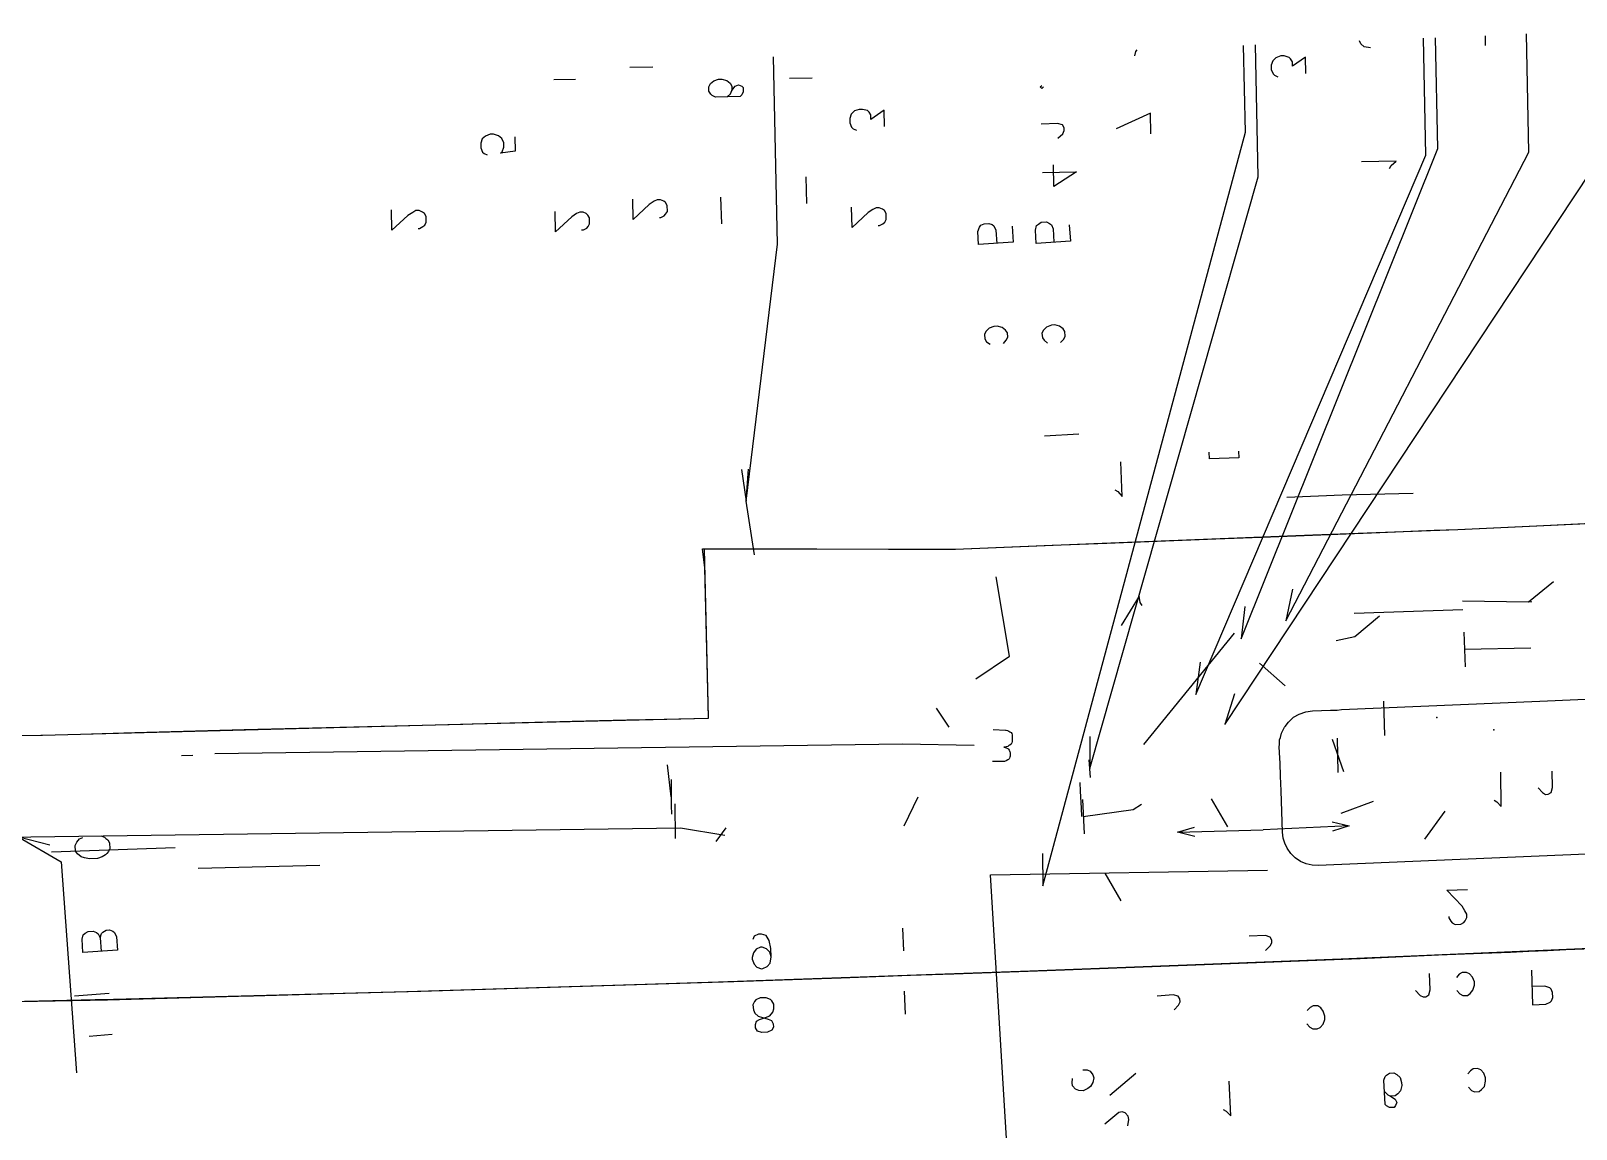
# Model space of a CAD drawing. Header units: metres. Extents: x 131 to 658, y 22 to 173.
# Drawn here: x 397.52 to 444.63, y 119.79 to 153.27 of the extents above; entities that cross this region are included whole.
import ezdxf

# ---------------------------------------------------------------- set-up
doc = ezdxf.new("R2010")
doc.units = ezdxf.units.M
for name, color, linetype in [('BOUNDARY', 7, 'Continuous'), ('ELECTR_CABLE', 7, 'Continuous'), ('ELECTR_CABLE_COMM', 7, 'Continuous'), ('GRASS', 7, 'Continuous'), ('OVERHEAD_POWER_LINE', 7, 'Continuous'), ('ROAD', 7, 'Continuous'), ('SEWER', 7, 'Continuous'), ('SIDEWALK_PATH', 7, 'Continuous'), ('TREE', 7, 'Continuous'), ('WATER_PIPELINE', 7, 'Continuous')]:
    doc.layers.add(name, color=color, linetype=linetype)

msp = doc.modelspace()

# ---------------------------------------------------------------- linework, layer by layer
at = {"layer": 'BOUNDARY'}
msp.add_lwpolyline([(395.699, 131.781), (397.819, 131.804), (397.819, 131.804), (397.874, 131.804), (397.874, 131.804), (399.029, 131.837), (400.693, 131.881), (404.022, 131.97), (405.687, 132.015), (409.027, 132.092), (410.691, 132.137), (410.969, 132.148), (410.969, 132.148), (414.02, 132.225), (415.685, 132.27), (416.828, 132.292), (416.828, 132.292), (418.181, 132.325), (418.181, 132.325), (418.159, 133.169), (418.115, 134.833), (418.071, 136.908), (418.071, 136.908), (417.993, 137.485), (417.993, 137.485), (418.659, 137.485), (420.334, 137.485), (423.663, 137.474), (425.328, 137.474), (425.705, 137.474), (425.705, 137.474), (428.657, 137.596), (430.321, 137.652), (433.65, 137.785), (435.315, 137.851), (438.644, 137.985), (440.308, 138.051), (441.03, 138.073), (441.03, 138.073), (443.637, 138.195), (445.302, 138.273)], dxfattribs=at)
at = {"layer": 'ELECTR_CABLE'}
for points in [[(435.981, 136.253), (435.781, 135.288), (443.194, 149.581), (443.118, 153.187)], [(441.873, 152.832), (441.866, 153.129)], [(428.357, 128.197), (428.368, 127.21), (434.549, 150.191), (434.493, 152.831)], [(429.8, 131.759), (429.8, 130.783), (434.938, 148.826), (434.853, 152.845)], [(431.177, 152.515), (431.209, 152.643), (431.245, 152.701)], [(433.173, 134.023), (433.04, 133.046), (440.053, 149.481), (439.977, 153.048)], [(434.527, 135.721), (434.416, 134.744), (440.419, 149.692), (440.348, 153.059)], [(438.367, 152.754), (438.167, 152.788), (438.067, 152.876), (438.027, 152.972)], [(436.391, 151.978), (436.38, 152.477), (436.38, 152.477), (435.981, 152.2), (435.981, 152.2), (435.981, 152.333), (435.981, 152.333), (435.925, 152.421), (435.925, 152.421), (435.881, 152.466), (435.881, 152.466), (435.725, 152.51), (435.725, 152.51), (435.626, 152.51), (435.626, 152.51), (435.481, 152.455), (435.481, 152.455), (435.381, 152.366), (435.381, 152.366), (435.337, 152.233), (435.337, 152.233), (435.337, 152.1), (435.337, 152.1), (435.393, 151.966), (435.393, 151.966), (435.437, 151.922), (435.437, 151.922), (435.537, 151.878)], [(414.12, 151.789), (413.458, 151.778)], [(416.484, 152.166), (415.785, 152.155)], [(428.391, 151.567), (428.346, 151.523), (428.346, 151.523), (428.291, 151.567), (428.291, 151.567), (428.346, 151.611)], [(431.664, 150.136), (431.653, 150.768), (431.653, 150.768), (430.61, 150.291)], [(428.834, 150.002), (428.979, 150.136), (428.979, 150.136), (429.023, 150.235), (429.023, 150.235), (429.023, 150.324), (429.023, 150.324), (428.968, 150.413), (428.968, 150.413), (428.823, 150.446), (428.823, 150.446), (428.324, 150.435)], [(412.278, 150.047), (412.289, 149.603), (412.289, 149.603), (411.834, 149.547), (411.834, 149.547), (411.89, 149.592), (411.89, 149.592), (411.934, 149.725), (411.934, 149.725), (411.934, 149.858), (411.934, 149.858), (411.879, 149.991), (411.879, 149.991), (411.779, 150.08), (411.779, 150.08), (411.623, 150.124), (411.623, 150.124), (411.523, 150.124), (411.523, 150.124), (411.379, 150.069), (411.379, 150.069), (411.279, 149.98), (411.279, 149.98), (411.235, 149.847), (411.235, 149.847), (411.235, 149.714), (411.235, 149.714), (411.29, 149.581), (411.29, 149.581), (411.335, 149.536), (411.335, 149.536), (411.435, 149.492)], [(428.357, 148.959), (429.4, 148.981), (429.4, 148.981), (428.712, 148.526), (428.712, 148.526), (428.701, 149.192)], [(438.944, 149.081), (438.988, 149.17), (438.988, 149.17), (439.143, 149.303), (439.143, 149.303), (438.089, 149.281)], [(416.683, 147.583), (416.728, 147.583), (416.728, 147.583), (416.828, 147.639), (416.828, 147.639), (416.872, 147.683), (416.872, 147.683), (416.928, 147.772), (416.928, 147.772), (416.916, 147.949), (416.916, 147.949), (416.872, 148.038), (416.872, 148.038), (416.817, 148.083), (416.817, 148.083), (416.717, 148.127), (416.717, 148.127), (416.617, 148.127), (416.617, 148.127), (416.517, 148.083), (416.517, 148.083), (416.373, 147.983), (416.373, 147.983), (415.884, 147.528), (415.884, 147.528), (415.873, 148.149)], [(409.326, 147.25), (409.371, 147.25), (409.371, 147.25), (409.471, 147.306), (409.471, 147.306), (409.526, 147.35), (409.526, 147.35), (409.57, 147.439), (409.57, 147.439), (409.57, 147.617), (409.57, 147.617), (409.515, 147.705), (409.515, 147.705), (409.459, 147.75), (409.459, 147.75), (409.36, 147.794), (409.36, 147.794), (409.26, 147.794), (409.26, 147.794), (409.16, 147.739), (409.16, 147.739), (409.016, 147.65), (409.016, 147.65), (408.527, 147.195), (408.527, 147.195), (408.516, 147.816)], [(414.309, 147.206), (414.364, 147.206), (414.364, 147.206), (414.464, 147.261), (414.464, 147.261), (414.508, 147.306), (414.508, 147.306), (414.553, 147.395), (414.553, 147.395), (414.553, 147.572), (414.553, 147.572), (414.497, 147.661), (414.497, 147.661), (414.453, 147.705), (414.453, 147.705), (414.353, 147.75), (414.353, 147.75), (414.253, 147.75), (414.253, 147.75), (414.153, 147.705), (414.153, 147.705), (414.009, 147.605), (414.009, 147.605), (413.51, 147.15), (413.51, 147.15), (413.499, 147.772)], [(427.436, 147.317), (427.47, 146.829), (427.47, 146.829), (426.415, 146.762), (426.415, 146.762), (426.393, 147.162), (426.393, 147.162), (426.438, 147.295), (426.438, 147.295), (426.482, 147.35), (426.482, 147.35), (426.582, 147.395), (426.582, 147.395), (426.726, 147.406), (426.726, 147.406), (426.826, 147.372), (426.826, 147.372), (426.881, 147.328), (426.881, 147.328), (426.937, 147.195), (426.937, 147.195), (426.97, 146.795)], [(429.178, 147.361), (429.212, 146.862), (429.212, 146.862), (428.169, 146.795), (428.169, 146.795), (428.146, 147.195), (428.146, 147.195), (428.18, 147.339), (428.18, 147.339), (428.235, 147.384), (428.235, 147.384), (428.324, 147.439), (428.324, 147.439), (428.479, 147.45), (428.479, 147.45), (428.579, 147.406), (428.579, 147.406), (428.635, 147.361), (428.635, 147.361), (428.69, 147.239), (428.69, 147.239), (428.712, 146.829)], [(427.17, 143.744), (427.259, 143.844), (427.259, 143.844), (427.303, 143.932), (427.303, 143.932), (427.292, 144.066), (427.292, 144.066), (427.236, 144.154), (427.236, 144.154), (427.137, 144.232), (427.137, 144.232), (426.981, 144.276), (426.981, 144.276), (426.881, 144.265), (426.881, 144.265), (426.737, 144.21), (426.737, 144.21), (426.637, 144.11), (426.637, 144.11), (426.593, 144.021), (426.593, 144.021), (426.604, 143.888), (426.604, 143.888), (426.659, 143.799), (426.659, 143.799), (426.77, 143.722)], [(428.912, 143.777), (429.012, 143.877), (429.012, 143.877), (429.056, 143.966), (429.056, 143.966), (429.045, 144.11), (429.045, 144.11), (428.99, 144.188), (428.99, 144.188), (428.879, 144.276), (428.879, 144.276), (428.735, 144.31), (428.735, 144.31), (428.635, 144.299), (428.635, 144.299), (428.479, 144.243), (428.479, 144.243), (428.391, 144.154), (428.391, 144.154), (428.346, 144.054), (428.346, 144.054), (428.357, 143.921), (428.357, 143.921), (428.413, 143.844), (428.413, 143.844), (428.513, 143.755)], [(428.424, 140.925), (429.467, 140.992)], [(434.338, 140.459), (434.35, 140.259), (434.35, 140.259), (433.451, 140.226), (433.451, 140.226), (433.44, 140.426)], [(430.566, 139.283), (430.654, 139.227), (430.654, 139.227), (430.787, 139.083), (430.787, 139.083), (430.754, 140.137)], [(439.665, 139.172), (437.501, 139.116), (437.501, 139.116), (435.814, 139.05)], [(426.327, 133.524), (427.359, 134.212), (427.359, 134.212), (426.948, 136.631)], [(443.183, 135.865), (443.937, 136.486)], [(431.398, 135.754), (431.342, 135.843), (431.342, 135.843), (431.309, 136.043), (431.309, 136.043), (430.765, 135.144)], [(441.163, 135.898), (443.183, 135.865), (443.183, 135.865), (443.282, 135.876)], [(437.867, 135.521), (441.174, 135.632)], [(437.889, 134.811), (438.633, 135.443)], [(431.453, 131.515), (434.216, 134.911)], [(437.312, 134.689), (437.889, 134.811)], [(425.516, 132.048), (425.128, 132.625)], [(429.778, 131.049), (429.811, 130.516)], [(417.039, 129.917), (416.928, 130.894)], [(417.039, 130.45), (417.039, 130.184), (417.039, 130.184), (417.039, 129.662), (417.039, 129.662), (417.05, 129.396)], [(429.5, 130.361), (429.511, 130.095), (429.511, 130.095), (429.545, 129.573), (429.545, 129.573), (429.556, 129.318)], [(417.15, 129.706), (417.15, 129.44), (417.15, 129.44), (417.161, 128.918), (417.161, 128.918), (417.161, 128.652)], [(418.415, 128.563), (418.714, 128.974)], [(398.152, 128.242), (401.914, 128.375)], [(402.624, 127.742), (406.33, 127.842)], [(426.781, 127.542), (435.226, 127.687)], [(428.291, 102.586), (426.781, 127.542)], [(430.266, 127.598), (430.754, 126.755)], [(440.752, 126.277), (440.752, 126.233), (440.752, 126.233), (440.808, 126.133), (440.808, 126.133), (440.852, 126.078), (440.852, 126.078), (440.941, 126.033), (440.941, 126.033), (441.119, 126.044), (441.119, 126.044), (441.207, 126.089), (441.207, 126.089), (441.252, 126.144), (441.252, 126.144), (441.296, 126.244), (441.296, 126.244), (441.296, 126.344), (441.296, 126.344), (441.241, 126.444), (441.241, 126.444), (441.152, 126.588), (441.152, 126.588), (440.686, 127.076), (440.686, 127.076), (441.318, 127.099)], [(424.129, 125.223), (424.107, 125.922)], [(420.09, 125.046), (420.046, 125.19), (420.046, 125.19), (419.946, 125.29), (419.946, 125.29), (419.813, 125.334), (419.813, 125.334), (419.768, 125.334), (419.768, 125.334), (419.635, 125.279), (419.635, 125.279), (419.546, 125.168), (419.546, 125.168), (419.513, 125.024), (419.513, 125.024), (419.513, 124.968), (419.513, 124.968), (419.569, 124.824), (419.569, 124.824), (419.657, 124.724), (419.657, 124.724), (419.791, 124.68), (419.791, 124.68), (419.835, 124.691), (419.835, 124.691), (419.968, 124.746), (419.968, 124.746), (420.057, 124.846), (420.057, 124.846), (420.09, 125.046), (420.09, 125.046), (420.079, 125.301), (420.079, 125.301), (420.024, 125.545), (420.024, 125.545), (419.935, 125.689), (419.935, 125.689), (419.791, 125.734), (419.791, 125.734), (419.702, 125.734), (419.702, 125.734), (419.569, 125.678), (419.569, 125.678), (419.535, 125.567)], [(435.16, 125.234), (435.304, 125.379), (435.304, 125.379), (435.359, 125.467), (435.359, 125.467), (435.359, 125.556), (435.359, 125.556), (435.304, 125.645), (435.304, 125.645), (435.16, 125.689), (435.16, 125.689), (434.66, 125.678)], [(424.185, 123.292), (424.152, 123.992)], [(419.802, 122.738), (419.668, 122.782), (419.668, 122.782), (419.613, 122.882), (419.613, 122.882), (419.613, 122.982), (419.613, 122.982), (419.646, 123.082), (419.646, 123.082), (419.735, 123.137), (419.735, 123.137), (419.913, 123.193), (419.913, 123.193), (420.046, 123.248), (420.046, 123.248), (420.135, 123.359), (420.135, 123.359), (420.168, 123.459), (420.168, 123.459), (420.168, 123.603), (420.168, 123.603), (420.112, 123.703), (420.112, 123.703), (420.068, 123.747), (420.068, 123.747), (419.935, 123.792), (419.935, 123.792), (419.757, 123.792), (419.757, 123.792), (419.624, 123.736), (419.624, 123.736), (419.58, 123.681), (419.58, 123.681), (419.535, 123.581), (419.535, 123.581), (419.546, 123.426), (419.546, 123.426), (419.591, 123.326), (419.591, 123.326), (419.691, 123.237), (419.691, 123.237), (419.824, 123.193), (419.824, 123.193), (420.001, 123.148), (420.001, 123.148), (420.101, 123.104), (420.101, 123.104), (420.146, 123.004), (420.146, 123.004), (420.157, 122.904), (420.157, 122.904), (420.112, 122.804), (420.112, 122.804), (419.979, 122.749), (419.979, 122.749), (419.802, 122.738)], [(432.374, 123.426), (432.507, 123.57), (432.507, 123.57), (432.563, 123.67), (432.563, 123.67), (432.552, 123.759), (432.552, 123.759), (432.496, 123.847), (432.496, 123.847), (432.341, 123.881), (432.341, 123.881), (431.853, 123.847)], [(436.425, 123.004), (436.513, 122.904), (436.513, 122.904), (436.602, 122.849), (436.602, 122.849), (436.735, 122.849), (436.735, 122.849), (436.824, 122.893), (436.824, 122.893), (436.924, 122.993), (436.924, 122.993), (436.968, 123.137), (436.968, 123.137), (436.968, 123.237), (436.968, 123.237), (436.924, 123.392), (436.924, 123.392), (436.846, 123.492), (436.846, 123.492), (436.758, 123.548), (436.758, 123.548), (436.613, 123.548), (436.613, 123.548), (436.524, 123.503), (436.524, 123.503), (436.436, 123.403)], [(441.352, 121.073), (441.44, 120.973), (441.44, 120.973), (441.529, 120.929), (441.529, 120.929), (441.673, 120.94), (441.673, 120.94), (441.751, 120.995), (441.751, 120.995), (441.84, 121.095), (441.84, 121.095), (441.873, 121.251), (441.873, 121.251), (441.873, 121.351), (441.873, 121.351), (441.818, 121.495), (441.818, 121.495), (441.729, 121.595), (441.729, 121.595), (441.629, 121.639), (441.629, 121.639), (441.496, 121.628), (441.496, 121.628), (441.407, 121.572), (441.407, 121.572), (441.329, 121.473)], [(433.872, 120.385), (433.961, 120.341), (433.961, 120.341), (434.105, 120.196), (434.105, 120.196), (434.05, 121.251)], [(438.788, 120.94), (438.888, 120.84), (438.888, 120.84), (438.977, 120.796), (438.977, 120.796), (439.11, 120.707), (439.11, 120.707), (439.166, 120.607), (439.166, 120.607), (439.121, 120.507), (439.121, 120.507), (439.088, 120.452), (439.088, 120.452), (438.944, 120.452), (438.944, 120.452), (438.855, 120.496), (438.855, 120.496), (438.81, 120.54), (438.81, 120.54), (438.766, 121.284), (438.766, 121.284), (438.81, 121.395), (438.81, 121.395), (438.855, 121.439), (438.855, 121.439), (438.944, 121.495), (438.944, 121.495), (439.077, 121.506), (439.077, 121.506), (439.166, 121.461), (439.166, 121.461), (439.265, 121.362), (439.265, 121.362), (439.31, 121.217), (439.31, 121.217), (439.321, 121.117), (439.321, 121.117), (439.276, 120.962), (439.276, 120.962), (439.199, 120.862), (439.199, 120.862), (439.11, 120.807), (439.11, 120.807), (438.977, 120.796)]]:
    msp.add_lwpolyline(points, dxfattribs=at)
at = {"layer": 'ELECTR_CABLE_COMM'}
for points in [[(434.216, 133.058), (433.917, 132.125), (445.069, 148.97), (444.977, 153.274)], [(441.207, 134.944), (441.252, 133.89)], [(441.229, 134.422), (443.249, 134.467)], [(434.982, 134.001), (435.759, 133.302)], [(437.19, 131.682), (437.534, 130.694)], [(437.379, 130.661), (437.357, 131.715)], [(442.128, 129.817), (442.217, 129.773), (442.217, 129.773), (442.35, 129.629), (442.35, 129.629), (442.339, 130.672)], [(443.471, 130.195), (443.604, 130.05), (443.604, 130.05), (443.693, 129.995), (443.693, 129.995), (443.782, 130.006), (443.782, 130.006), (443.871, 130.05), (443.871, 130.05), (443.915, 130.206), (443.915, 130.206), (443.904, 130.705)], [(424.14, 129.041), (424.573, 129.917)], [(429.578, 129.84), (429.633, 128.796)], [(429.6, 129.318), (431.131, 129.54), (431.131, 129.54), (431.376, 129.695)], [(433.506, 129.862), (434.005, 129.007)], [(438.444, 129.784), (437.457, 129.418)], [(440.63, 129.484), (440.009, 128.63)], [(376.968, 128.419), (417.327, 128.974)], [(398.096, 128.452), (397.153, 128.697), (397.153, 128.697), (398.44, 127.942), (398.44, 127.942), (398.906, 121.506)], [(399.65, 128.73), (399.761, 128.697), (399.761, 128.697), (399.805, 128.652), (399.805, 128.652), (399.861, 128.608), (399.861, 128.608), (399.916, 128.519), (399.916, 128.519), (399.927, 128.341), (399.927, 128.341), (399.883, 128.253), (399.883, 128.253), (399.839, 128.197), (399.839, 128.197), (399.794, 128.153), (399.794, 128.153), (399.694, 128.097), (399.694, 128.097), (399.55, 128.042), (399.55, 128.042), (399.306, 128.031), (399.306, 128.031), (399.151, 128.064), (399.151, 128.064), (399.051, 128.097), (399.051, 128.097), (398.94, 128.186), (398.94, 128.186), (398.884, 128.264), (398.884, 128.264), (398.873, 128.441), (398.873, 128.441), (398.918, 128.541), (398.918, 128.541), (399.006, 128.641), (399.006, 128.641), (399.106, 128.685)], [(417.327, 128.974), (418.681, 128.752)], [(399.628, 125.623), (399.672, 125.756), (399.672, 125.756), (399.717, 125.8), (399.717, 125.8), (399.816, 125.856), (399.816, 125.856), (399.916, 125.867), (399.916, 125.867), (400.016, 125.823), (400.016, 125.823), (400.072, 125.789), (400.072, 125.789), (400.127, 125.656), (400.127, 125.656), (400.16, 125.245), (400.16, 125.245), (399.106, 125.179), (399.106, 125.179), (399.084, 125.578), (399.084, 125.578), (399.117, 125.712), (399.117, 125.712), (399.173, 125.767), (399.173, 125.767), (399.262, 125.811), (399.262, 125.811), (399.417, 125.823), (399.417, 125.823), (399.517, 125.789), (399.517, 125.789), (399.572, 125.745), (399.572, 125.745), (399.628, 125.623), (399.628, 125.623), (399.661, 125.212)], [(439.731, 124.014), (439.876, 123.869), (439.876, 123.869), (439.964, 123.825), (439.964, 123.825), (440.053, 123.825), (440.053, 123.825), (440.142, 123.881), (440.142, 123.881), (440.186, 124.036), (440.186, 124.036), (440.164, 124.535)], [(440.996, 124.014), (441.085, 123.914), (441.085, 123.914), (441.174, 123.869), (441.174, 123.869), (441.318, 123.869), (441.318, 123.869), (441.396, 123.925), (441.396, 123.925), (441.485, 124.025), (441.485, 124.025), (441.529, 124.18), (441.529, 124.18), (441.529, 124.28), (441.529, 124.28), (441.474, 124.424), (441.474, 124.424), (441.385, 124.524), (441.385, 124.524), (441.285, 124.569), (441.285, 124.569), (441.152, 124.569), (441.152, 124.569), (441.063, 124.513), (441.063, 124.513), (440.985, 124.413)], [(443.271, 124.635), (443.305, 123.581), (443.305, 123.581), (443.704, 123.603), (443.704, 123.603), (443.837, 123.659), (443.837, 123.659), (443.882, 123.703), (443.882, 123.703), (443.926, 123.803), (443.926, 123.803), (443.915, 123.958), (443.915, 123.958), (443.871, 124.058), (443.871, 124.058), (443.826, 124.103), (443.826, 124.103), (443.682, 124.147), (443.682, 124.147), (443.282, 124.136)], [(399.905, 123.925), (398.851, 123.847)], [(399.994, 122.671), (399.295, 122.616)]]:
    msp.add_lwpolyline(points, dxfattribs=at)
at = {"layer": 'GRASS'}
msp.add_lwpolyline([(445.668, 128.208), (436.769, 127.831), (436.58, 127.842), (436.402, 127.875), (436.225, 127.953), (436.07, 128.064), (435.936, 128.197), (435.825, 128.353), (435.748, 128.508), (435.703, 128.663), (435.681, 128.841), (435.637, 130.106), (435.615, 130.55), (435.603, 130.949), (435.592, 131.26), (435.581, 131.46), (435.592, 131.504), (435.592, 131.659), (435.615, 131.726), (435.648, 131.859), (435.737, 132.048), (435.759, 132.07), (435.859, 132.203), (435.892, 132.225), (436.014, 132.347), (436.192, 132.447), (436.391, 132.514), (436.591, 132.547), (437.146, 132.569), (437.235, 132.569), (437.346, 132.569), (437.479, 132.58), (443.527, 132.836), (450.462, 133.146)], dxfattribs=at)
at = {"layer": 'OVERHEAD_POWER_LINE'}
for points in [[(437.19, 129.163), (437.712, 129.041), (437.712, 129.041), (437.201, 128.874)], [(433.007, 128.708), (432.474, 128.841), (432.474, 128.841), (432.996, 128.996)], [(432.474, 128.841), (435.093, 128.918)], [(437.712, 129.041), (435.093, 128.918)]]:
    msp.add_lwpolyline(points, dxfattribs=at)
at = {"layer": 'ROAD'}
msp.add_lwpolyline([(395.589, 123.648), (399.85, 123.736), (403.844, 123.847), (404.311, 123.858), (407.096, 123.936), (409.404, 123.992), (414.664, 124.158), (418.947, 124.291), (422.221, 124.402), (424.34, 124.48), (425.661, 124.524), (428.49, 124.624), (433.04, 124.802), (438.045, 124.99), (440.431, 125.101), (440.963, 125.123), (441.507, 125.146), (442.062, 125.168), (442.628, 125.19), (443.194, 125.212), (443.76, 125.234), (444.314, 125.268), (444.88, 125.29)], dxfattribs=at)
at = {"layer": 'SEWER'}
for points in [[(419.18, 139.904), (419.324, 138.939), (420.279, 146.773), (420.158, 152.485)], [(418.747, 151.267), (418.847, 151.356), (418.847, 151.356), (418.892, 151.456), (418.892, 151.456), (418.992, 151.589), (418.992, 151.589), (419.091, 151.634), (419.091, 151.634), (419.191, 151.589), (419.191, 151.589), (419.236, 151.545), (419.236, 151.545), (419.236, 151.412), (419.236, 151.412), (419.191, 151.323), (419.191, 151.323), (419.147, 151.278), (419.147, 151.278), (418.392, 151.256), (418.392, 151.256), (418.292, 151.301), (418.292, 151.301), (418.248, 151.345), (418.248, 151.345), (418.193, 151.434), (418.193, 151.434), (418.193, 151.567), (418.193, 151.567), (418.237, 151.667), (418.237, 151.667), (418.337, 151.756), (418.337, 151.756), (418.481, 151.8), (418.481, 151.8), (418.581, 151.8), (418.581, 151.8), (418.736, 151.767), (418.736, 151.767), (418.836, 151.678), (418.836, 151.678), (418.892, 151.589), (418.892, 151.589), (418.892, 151.456)], [(421.344, 151.833), (420.645, 151.822)], [(423.541, 150.357), (423.53, 150.857), (423.53, 150.857), (423.131, 150.568), (423.131, 150.568), (423.131, 150.713), (423.131, 150.713), (423.075, 150.801), (423.075, 150.801), (423.031, 150.846), (423.031, 150.846), (422.875, 150.879), (422.875, 150.879), (422.776, 150.879), (422.776, 150.879), (422.631, 150.835), (422.631, 150.835), (422.531, 150.735), (422.531, 150.735), (422.487, 150.602), (422.487, 150.602), (422.487, 150.468), (422.487, 150.468), (422.543, 150.335), (422.543, 150.335), (422.587, 150.291), (422.587, 150.291), (422.687, 150.246)], [(421.178, 148.016), (421.155, 148.826)], [(418.581, 147.395), (418.559, 148.205)], [(423.353, 147.339), (423.397, 147.339), (423.397, 147.339), (423.497, 147.395), (423.497, 147.395), (423.552, 147.439), (423.552, 147.439), (423.597, 147.528), (423.597, 147.528), (423.597, 147.705), (423.597, 147.705), (423.541, 147.794), (423.541, 147.794), (423.486, 147.838), (423.486, 147.838), (423.386, 147.883), (423.386, 147.883), (423.286, 147.883), (423.286, 147.883), (423.186, 147.827), (423.186, 147.827), (423.042, 147.739), (423.042, 147.739), (422.554, 147.284), (422.554, 147.284), (422.543, 147.905)], [(419.324, 138.939), (419.402, 139.915)], [(419.58, 137.297), (419.324, 138.939)], [(429.589, 121.595), (429.656, 121.595), (429.656, 121.595), (429.722, 121.595), (429.722, 121.595), (429.811, 121.561), (429.811, 121.561), (429.9, 121.45), (429.9, 121.45), (429.922, 121.351), (429.922, 121.351), (429.9, 121.217), (429.9, 121.217), (429.822, 121.095), (429.822, 121.095), (429.744, 121.029), (429.744, 121.029), (429.6, 120.962), (429.6, 120.962), (429.467, 120.973), (429.467, 120.973), (429.367, 121.007), (429.367, 121.007), (429.278, 121.106), (429.278, 121.106), (429.267, 121.206), (429.267, 121.206), (429.278, 121.339)], [(431.209, 121.484), (430.41, 120.818)], [(430.965, 119.886), (430.998, 120.085), (430.998, 120.085), (430.976, 120.185), (430.976, 120.185), (430.887, 120.285), (430.887, 120.285), (430.787, 120.319), (430.787, 120.319), (430.688, 120.296), (430.688, 120.296), (430.266, 119.941)]]:
    msp.add_lwpolyline(points, dxfattribs=at)
at = {"layer": 'SIDEWALK_PATH'}
for points in [[(394.024, 131.748), (397.874, 131.804), (402.513, 131.926), (411.002, 132.148), (418.175, 132.325), (418.181, 132.342), (418.059, 137.485), (420.201, 137.485), (421.477, 137.485), (425.705, 137.474), (429.922, 137.641), (436.602, 137.907), (441.03, 138.073), (455.666, 138.75)], [(446.955, 125.379), (437.468, 124.968), (433.295, 124.813), (427.98, 124.602), (418.481, 124.269), (415.918, 124.191), (412.278, 124.08), (408.982, 123.98), (400.038, 123.747), (399.483, 123.736), (389.996, 123.514)]]:
    msp.add_lwpolyline(points, dxfattribs=at)
at = {"layer": 'TREE'}
for p in [(440.385, 132.336), (442.12, 131.969)]:
    msp.add_point(p, dxfattribs=at)
at = {"layer": 'WATER_PIPELINE'}
for points in [[(438.799, 131.793), (438.766, 132.836)], [(426.859, 131.97), (427.236, 131.959), (427.236, 131.959), (427.259, 131.959), (427.259, 131.959), (427.292, 131.948), (427.292, 131.948), (427.336, 131.926), (427.336, 131.926), (427.37, 131.904), (427.37, 131.904), (427.403, 131.881), (427.403, 131.881), (427.425, 131.848), (427.425, 131.848), (427.436, 131.815), (427.436, 131.815), (427.436, 131.804), (427.436, 131.804), (427.436, 131.604), (427.436, 131.604), (427.425, 131.571), (427.425, 131.571), (427.403, 131.526), (427.403, 131.526), (427.37, 131.493), (427.37, 131.493), (427.336, 131.482), (427.336, 131.482), (427.303, 131.46), (427.303, 131.46), (427.259, 131.449), (427.259, 131.449), (427.225, 131.437), (427.225, 131.437), (427.181, 131.437), (427.181, 131.437), (427.225, 131.426), (427.225, 131.426), (427.259, 131.415), (427.259, 131.415), (427.303, 131.393), (427.303, 131.393), (427.325, 131.371), (427.325, 131.371), (427.347, 131.349), (427.347, 131.349), (427.359, 131.326), (427.359, 131.326), (427.37, 131.293), (427.37, 131.293), (427.381, 131.271), (427.381, 131.271), (427.381, 131.149), (427.381, 131.149), (427.37, 131.138), (427.37, 131.138), (427.359, 131.105), (427.359, 131.105), (427.347, 131.082), (427.347, 131.082), (427.325, 131.06), (427.325, 131.06), (427.303, 131.049), (427.303, 131.049), (427.259, 131.016), (427.259, 131.016), (427.203, 130.994), (427.203, 130.994), (427.17, 130.994), (427.17, 130.994), (426.837, 130.994)], [(403.123, 131.238), (424.096, 131.537), (424.096, 131.537), (426.282, 131.493)], [(402.113, 131.182), (402.457, 131.193)]]:
    msp.add_lwpolyline(points, dxfattribs=at)

doc.saveas('drawing.dxf')
